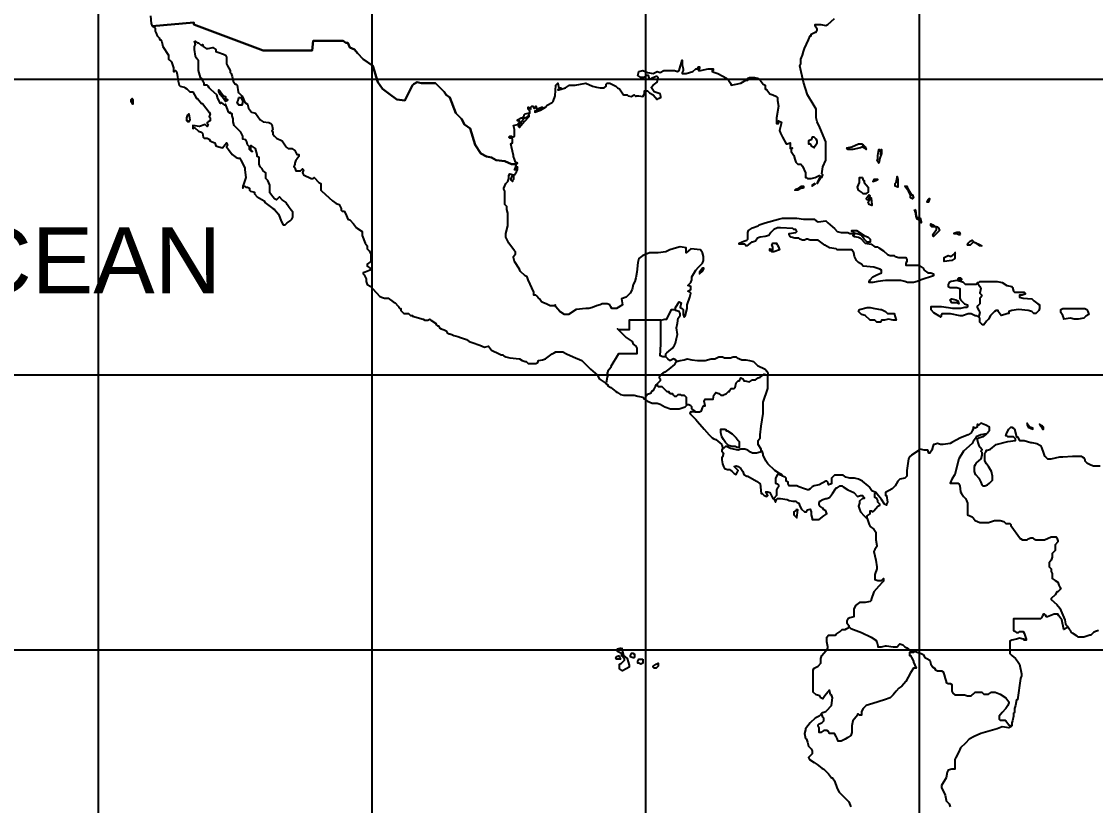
# Model space of a CAD drawing. Header units: millimetres. Extents: x 1844 to 27622, y 2629 to 17869.
# Drawn here: x 6126 to 10195, y 7428 to 10398 of the extents above; entities that cross this region are included whole.
import ezdxf
from ezdxf.enums import TextEntityAlignment as Align

# ---------------------------------------------------------------- set-up
doc = ezdxf.new("R2010")
doc.units = ezdxf.units.MM
for name, color, linetype in [('COUNTRY', 212, 'Continuous'), ('MAJOR_LAKE', 5, 'Continuous'), ('OCEAN NAMES', 7, 'Continuous'), ('网格线', 251, 'Continuous')]:
    doc.layers.add(name, color=color, linetype=linetype)
doc.styles.add('ARIAL', font='arial.ttf')

msp = doc.modelspace()

# ---------------------------------------------------------------- linework, layer by layer
at = {"layer": 'COUNTRY', "linetype": 'Continuous', "lineweight": -3}
for points in [[(6614.4, 10419.9), (6618.1, 10390.7), (6621.7, 10379.8)], [(6621.7, 10379.8), (6632.7, 10372.5), (6632.7, 10361.5), (6636.3, 10354.2), (6640, 10343.3), (6647.3, 10336), (6650.9, 10328.7), (6654.6, 10328.7), (6658.2, 10321.4), (6661.9, 10303.1), (6683.7, 10270.3), (6683.7, 10259.3), (6683.7, 10255.7), (6687.4, 10252), (6691, 10248.4), (6694.7, 10244.7), (6702, 10222.8), (6702, 10208.2), (6705.6, 10208.2), (6709.3, 10211.9), (6712.9, 10208.2), (6716.6, 10197.3), (6720.2, 10171.7), (6723.9, 10157.1), (6727.5, 10153.5), (6742.1, 10149.8), (6745.8, 10146.2), (6753.1, 10142.5), (6764, 10131.6), (6775, 10131.6), (6782.3, 10120.6), (6789.6, 10106), (6793.2, 10106), (6807.8, 10087.8), (6811.5, 10087.8), (6837, 10055), (6840.7, 10047.7), (6837, 10036.7), (6840.7, 10033.1), (6840.7, 10029.4), (6840.7, 10022.1), (6833.4, 10018.5), (6829.7, 10014.8), (6829.7, 10011.2), (6833.4, 10007.5), (6829.7, 10000.2), (6822.4, 10007.5), (6800.5, 10000.2), (6775, 10003.9), (6775, 9992.9), (6775, 9992.9), (6782.3, 9996.6), (6796.9, 9982), (6807.8, 9978.3), (6811.5, 9974.7), (6815.1, 9960.1), (6818.8, 9956.4), (6829.7, 9956.4), (6837, 9952.8), (6840.7, 9945.5), (6848, 9941.8), (6858.9, 9938.2), (6862.6, 9927.2), (6873.5, 9923.6), (6888.1, 9919.9), (6902.7, 9938.2), (6906.4, 9930.9), (6902.7, 9923.6), (6910, 9912.6), (6924.6, 9894.4), (6939.2, 9883.4), (6946.5, 9879.8), (6953.8, 9879.8), (6957.5, 9872.5), (6972.1, 9843.3), (6972.1, 9836), (6975.7, 9806.8), (6968.4, 9784.9), (6964.8, 9773.9), (6964.8, 9766.6), (6968.4, 9773.9), (6972.1, 9773.9), (6975.7, 9770.3), (6983, 9770.3), (6990.3, 9766.6), (6990.3, 9759.3), (6994, 9755.7), (7008.6, 9752), (7008.6, 9744.7), (7019.5, 9733.8), (7045.1, 9719.2), (7048.7, 9711.9), (7077.9, 9690), (7085.2, 9686.3), (7099.8, 9668.1), (7110.8, 9638.9), (7118.1, 9627.9), (7125.4, 9627.9), (7132.7, 9635.2), (7143.6, 9642.5), (7150.9, 9649.8), (7154.6, 9657.1), (7154.6, 9668.1), (7154.6, 9675.4), (7147.3, 9682.7), (7140, 9693.6), (7132.7, 9704.6), (7129, 9711.9), (7114.4, 9722.8), (7103.5, 9733.8), (7092.5, 9722.8), (7085.2, 9726.5), (7077.9, 9733.8), (7067, 9748.4), (7067, 9755.7), (7067, 9777.6), (7059.7, 9795.8), (7052.4, 9803.1), (7052.4, 9803.1), (7052.4, 9825), (7041.4, 9832.3), (7037.8, 9839.6), (7030.5, 9846.9), (7026.8, 9857.9), (7026.8, 9883.4), (7019.5, 9887.1), (7019.5, 9894.4), (7012.2, 9916.3), (6997.6, 9927.2), (6994, 9927.2), (6994, 9912.6), (7001.3, 9905.3), (6997.6, 9905.3), (6990.3, 9912.6), (6990.3, 9923.6), (6983, 9930.9), (6979.4, 9941.8), (6979.4, 9941.8), (6975.7, 9949.1), (6964.8, 9952.8), (6964.8, 9963.7), (6957.5, 9978.3), (6931.9, 10003.9), (6928.3, 10018.5), (6928.3, 10029.4), (6924.6, 10040.4), (6924.6, 10047.7), (6921, 10047.7), (6921, 10051.3), (6917.3, 10055), (6913.7, 10051.3), (6910, 10055), (6906.4, 10065.9), (6899.1, 10084.2), (6895.4, 10080.5), (6891.8, 10084.2), (6884.5, 10091.5), (6880.8, 10087.8), (6869.9, 10106), (6866.2, 10120.6), (6844.3, 10138.9), (6837, 10146.2), (6833.4, 10153.5), (6829.7, 10157.1), (6818.8, 10157.1), (6818.8, 10164.4), (6815.1, 10171.7), (6807.8, 10182.7), (6804.2, 10186.3), (6796.9, 10211.9), (6796.9, 10237.4), (6796.9, 10248.4), (6789.6, 10259.3), (6785.9, 10266.6), (6782.3, 10292.2), (6782.3, 10303.1), (6785.9, 10310.4), (6782.3, 10325)], [(8001.3, 9857.9), (8004.9, 9861.5), (7997.6, 9865.2), (7994, 9876.1), (7990.3, 9887.1), (7990.3, 9890.7), (7983, 9923.6), (7979.4, 9934.5), (7986.7, 9938.2), (7986.7, 9952.8), (7983, 9956.4), (7975.7, 9956.4), (7972.1, 9960.1), (7975.7, 9963.7), (7983, 9963.7), (7986.7, 9960.1), (7994, 9963.7), (7994, 9974.7), (7994, 9989.3), (7990.3, 10003.9), (8004.9, 10007.5), (8012.2, 10018.5), (8012.2, 10022.1), (8004.9, 10022.1), (8004.9, 10025.8), (8019.5, 10033.1), (8023.2, 10033.1), (8030.5, 10040.4), (8030.5, 10044), (8034.1, 10047.7), (8045.1, 10051.3), (8052.4, 10051.3), (8052.4, 10058.6), (8045.1, 10065.9), (8045.1, 10069.6), (8045.1, 10073.2), (8052.4, 10069.6), (8056, 10065.9), (8056, 10069.6), (8056, 10073.2), (8059.7, 10076.9), (8063.3, 10076.9), (8067, 10069.6), (8067, 10069.6), (8070.6, 10069.6), (8074.3, 10076.9), (8074.3, 10076.9), (8077.9, 10065.9), (8096.2, 10073.2), (8099.8, 10073.2), (8099.8, 10069.6), (8096.2, 10069.6), (8081.6, 10062.3), (8070.6, 10058.6), (8070.6, 10055), (8070.6, 10055), (8092.5, 10062.3), (8110.8, 10073.2), (8118.1, 10080.5), (8136.3, 10091.5), (8140, 10095.1), (8147.3, 10117), (8150.9, 10157.1), (8154.6, 10160.8), (8158.2, 10164.4), (8158.2, 10164.4), (8161.9, 10146.2), (8169.2, 10146.2), (8169.2, 10142.5), (8158.2, 10138.9), (8161.9, 10138.9), (8187.4, 10146.2), (8202, 10157.1), (8223.9, 10157.1), (8264, 10164.4), (8289.6, 10153.5), (8304.2, 10149.8), (8318.8, 10146.2), (8333.4, 10146.2), (8340.7, 10153.5), (8340.7, 10160.8), (8344.3, 10164.4), (8355.3, 10164.4), (8377.2, 10153.5), (8384.5, 10146.2), (8391.8, 10142.5), (8406.4, 10120.6), (8421, 10120.6), (8424.6, 10117), (8435.6, 10113.3), (8446.5, 10120.6), (8453.8, 10113.3), (8457.5, 10117), (8464.8, 10117), (8479.4, 10113.3), (8486.7, 10124.3), (8486.7, 10127.9), (8486.7, 10135.2), (8490.3, 10135.2), (8497.6, 10135.2), (8504.9, 10127.9), (8519.5, 10120.6), (8534.1, 10102.4), (8537.8, 10106), (8548.7, 10109.7), (8548.7, 10113.3), (8545.1, 10124.3), (8523.2, 10131.6), (8512.2, 10146.2), (8512.2, 10149.8), (8519.5, 10157.1), (8534.1, 10168.1), (8537.8, 10186.3), (8534.1, 10190), (8530.5, 10190), (8515.9, 10182.7), (8508.6, 10179), (8504.9, 10179), (8501.3, 10193.6), (8497.6, 10193.6), (8494, 10193.6), (8483, 10186.3), (8472.1, 10186.3), (8461.1, 10193.6), (8464.8, 10208.2), (8479.4, 10211.9), (8497.6, 10204.6), (8519.5, 10200.9), (8534.1, 10208.2), (8545.1, 10204.6), (8559.7, 10211.9), (8599.8, 10211.9), (8610.8, 10208.2), (8618.1, 10211.9), (8629, 10252), (8629, 10244.7), (8629, 10233.8), (8632.7, 10219.2), (8632.7, 10211.9), (8629, 10204.6), (8629, 10200.9), (8643.6, 10200.9), (8669.2, 10208.2), (8680.1, 10219.2), (8687.4, 10219.2), (8691, 10226.5), (8694.7, 10226.5), (8694.7, 10222.8), (8691, 10211.9), (8698.3, 10211.9), (8727.5, 10219.2), (8742.1, 10219.2), (8745.8, 10219.2), (8745.8, 10211.9), (8742.1, 10211.9), (8742.1, 10208.2), (8753.1, 10204.6), (8764, 10200.9), (8796.9, 10182.7), (8804.2, 10175.4), (8811.5, 10164.4), (8815.1, 10157.1), (8833.4, 10160.8), (8851.6, 10164.4), (8869.9, 10175.4), (8877.2, 10175.4), (8877.2, 10175.4), (8877.2, 10182.7), (8884.5, 10186.3), (8895.4, 10186.3), (8902.7, 10186.3), (8913.7, 10182.7), (8924.6, 10175.4), (8935.6, 10160.8), (8942.9, 10157.1), (8942.9, 10142.5), (8950.2, 10138.9), (8961.1, 10124.3), (8972.1, 10120.6), (8986.7, 10113.3), (8990.3, 10109.7), (8990.3, 10098.8), (8994, 10076.9), (8986.7, 10033.1), (8986.7, 10025.8), (8986.7, 10011.2), (8990.3, 10011.2), (8994, 10011.2), (8994, 10022.1), (9001.3, 10018.5), (9004.9, 10014.8), (9001.3, 10000.2), (8997.6, 9985.6), (9001.3, 9974.7), (9008.6, 9960.1), (9023.2, 9934.5), (9026.8, 9934.5), (9037.8, 9938.2), (9037.8, 9916.3), (9045.1, 9919.9), (9045.1, 9916.3), (9041.4, 9912.6), (9041.4, 9905.3), (9052.4, 9890.7), (9056, 9876.1), (9059.7, 9865.2), (9067, 9857.9), (9077.9, 9857.9), (9085.2, 9850.6), (9096.2, 9825), (9096.2, 9806.8), (9099.8, 9806.8), (9103.5, 9803.1), (9118.1, 9803.1), (9132.7, 9806.8), (9147.3, 9814.1), (9158.2, 9806.8), (9161.9, 9817.7), (9158.2, 9821.4), (9161.9, 9846.9), (9172.8, 9872.5), (9172.8, 9898), (9172.8, 9923.6), (9172.8, 9941.8), (9150.9, 9996.6), (9140, 10018.5), (9136.3, 10033.1), (9136.3, 10055), (9136.3, 10065.9), (9125.4, 10084.2), (9103.5, 10120.6), (9088.9, 10168.1), (9074.3, 10230.1), (9077.9, 10237.4), (9077.9, 10255.7), (9085.2, 10270.3), (9088.9, 10284.9), (9092.5, 10295.8), (9107.1, 10328.7), (9114.4, 10343.3), (9118.1, 10343.3), (9118.1, 10350.6), (9118.1, 10350.6), (9132.7, 10357.9), (9136.3, 10357.9), (9140, 10365.2), (9140, 10368.8), (9132.7, 10379.8), (9132.7, 10383.4), (9132.7, 10387.1), (9154.6, 10387.1), (9172.8, 10383.4), (9180.1, 10387.1), (9205.6, 10409)], [(6782.3, 10325), (6793.2, 10317.7), (6796.9, 10317.7), (6807.8, 10306.8), (6811.5, 10310.4), (6815.1, 10303.1), (6826.1, 10295.8), (6833.4, 10295.8), (6851.6, 10299.5), (6862.6, 10292.2), (6862.6, 10284.9), (6869.9, 10281.2), (6891.8, 10273.9), (6899.1, 10270.3), (6902.7, 10263), (6902.7, 10237.4), (6906.4, 10230.1), (6917.3, 10211.9), (6917.3, 10204.6), (6921, 10200.9), (6924.6, 10190), (6928.3, 10171.7), (6935.6, 10160.8), (6939.2, 10160.8), (6942.9, 10157.1), (6946.5, 10131.6), (6950.2, 10127.9), (6953.8, 10124.3), (6961.1, 10117), (6964.8, 10109.7), (6972.1, 10091.5), (6983, 10084.2), (6986.7, 10069.6), (6997.6, 10055), (7012.2, 10051.3), (7030.5, 10025.8), (7041.4, 10018.5), (7063.3, 10014.8), (7070.6, 10011.2), (7074.3, 10007.5), (7077.9, 9989.3), (7074.3, 9985.6), (7077.9, 9978.3), (7077.9, 9971), (7085.2, 9963.7), (7092.5, 9956.4), (7114.4, 9945.5), (7121.7, 9934.5), (7129, 9923.6), (7132.7, 9919.9), (7136.3, 9916.3), (7150.9, 9916.3), (7161.9, 9909), (7169.2, 9894.4), (7176.4, 9894.4), (7176.4, 9887.1), (7169.2, 9876.1), (7165.5, 9872.5), (7161.9, 9861.5), (7161.9, 9857.9), (7158.2, 9846.9), (7161.9, 9843.3), (7165.5, 9832.3), (7183.7, 9832.3), (7191, 9839.6), (7194.7, 9836), (7191, 9825), (7194.7, 9817.7), (7223.9, 9803.1), (7231.2, 9803.1), (7234.8, 9806.8), (7253.1, 9788.5), (7260.4, 9784.9), (7260.4, 9773.9), (7260.4, 9759.3), (7264, 9755.7), (7304.2, 9719.2), (7318.8, 9708.2), (7329.7, 9704.6), (7333.4, 9697.3), (7337, 9690), (7337, 9682.7), (7340.7, 9679), (7348, 9679), (7355.3, 9668.1), (7362.6, 9649.8), (7369.9, 9646.2), (7384.5, 9631.6), (7395.4, 9617), (7417.3, 9602.4), (7417.3, 9595.1), (7417.3, 9595.1), (7417.3, 9587.8), (7428.3, 9558.6), (7435.6, 9547.7), (7435.6, 9536.7), (7442.9, 9529.4), (7450.2, 9518.5), (7450.2, 9507.5), (7450.2, 9496.6), (7450.2, 9489.3), (7435.6, 9478.3), (7435.6, 9474.7), (7435.6, 9471), (7446.5, 9463.7), (7446.5, 9456.4), (7428.3, 9449.1), (7421, 9445.5), (7421, 9441.8), (7424.6, 9438.2), (7431.9, 9423.6), (7431.9, 9412.6), (7435.6, 9401.7), (7450.2, 9394.4), (7468.4, 9372.5), (7472.1, 9368.8), (7483, 9357.9), (7490.3, 9354.2), (7501.3, 9350.6), (7512.2, 9350.6), (7515.9, 9350.6), (7534.1, 9336), (7541.4, 9332.3), (7552.4, 9321.4), (7556, 9317.7), (7556, 9314.1), (7559.7, 9310.4), (7563.3, 9310.4), (7563.3, 9303.1), (7567, 9299.5), (7574.3, 9292.2), (7592.5, 9292.2), (7599.8, 9284.9), (7607.1, 9284.9), (7607.1, 9281.2), (7647.3, 9270.3), (7654.6, 9266.6), (7665.5, 9266.6), (7672.8, 9270.3), (7676.4, 9266.6), (7694.7, 9255.7), (7698.3, 9248.4), (7702, 9244.7), (7705.6, 9244.7), (7709.3, 9237.4), (7716.6, 9233.8), (7727.5, 9230.1), (7734.8, 9226.5), (7738.5, 9219.2), (7745.8, 9215.5), (7749.4, 9215.5), (7756.7, 9211.9), (7764, 9208.2), (7778.6, 9204.6), (7789.6, 9200.9), (7811.5, 9193.6), (7822.4, 9186.3), (7833.4, 9182.7), (7862.6, 9171.7), (7880.8, 9164.4), (7895.4, 9168.1), (7906.4, 9153.5), (7935.6, 9138.9), (7942.9, 9135.2), (7950.2, 9135.2), (7953.8, 9131.6), (7961.1, 9127.9), (7975.7, 9124.3), (8012.2, 9120.6), (8023.2, 9113.3), (8034.1, 9109.7), (8037.8, 9109.7), (8045.1, 9102.4), (8063.3, 9102.4), (8074.3, 9102.4), (8081.6, 9106), (8085.2, 9113.3), (8099.8, 9117), (8110.8, 9120.6), (8136.3, 9138.9), (8143.6, 9142.5), (8150.9, 9146.2), (8176.4, 9146.2), (8191, 9138.9), (8216.6, 9127.9), (8249.4, 9113.3), (8271.3, 9091.5), (8282.3, 9080.5), (8307.8, 9058.6), (8315.1, 9044), (8337, 9029.4)], [(6906.4, 10098.8), (6899.1, 10095.1), (6891.8, 10106), (6880.8, 10120.6), (6873.5, 10131.6), (6873.5, 10138.9), (6877.2, 10135.2), (6880.8, 10131.6), (6891.8, 10117), (6899.1, 10113.3), (6899.1, 10106), (6906.4, 10102.4), (6906.4, 10098.8)], [(6541.4, 10098.8), (6541.4, 10102.4), (6545.1, 10106), (6545.1, 10106), (6548.7, 10102.4), (6548.7, 10084.2), (6541.4, 10095.1), (6541.4, 10098.8)], [(6541.4, 10098.8), (6541.4, 10102.4), (6545.1, 10106), (6545.1, 10106), (6548.7, 10102.4), (6548.7, 10084.2), (6541.4, 10095.1), (6541.4, 10098.8)], [(6946.5, 10098.8), (6950.2, 10109.7), (6953.8, 10109.7), (6957.5, 10109.7), (6964.8, 10095.1), (6961.1, 10080.5), (6950.2, 10080.5), (6946.5, 10084.2), (6942.9, 10091.5), (6946.5, 10098.8)], [(6760.4, 10018.5), (6756.7, 10018.5), (6756.7, 10022.1), (6753.1, 10022.1), (6753.1, 10029.4), (6753.1, 10033.1), (6756.7, 10044), (6760.4, 10047.7), (6764, 10025.8), (6760.4, 10018.5), (6760.4, 10018.5)], [(8019.5, 10018.5), (8019.5, 10018.5), (8023.2, 10022.1), (8030.5, 10033.1), (8034.1, 10033.1), (8041.4, 10036.7), (8045.1, 10040.4), (8048.7, 10044), (8048.7, 10040.4), (8048.7, 10036.7), (8030.5, 10018.5), (8012.2, 9996.6), (8012.2, 9996.6), (8008.6, 10000.2), (8015.9, 10011.2), (8019.5, 10014.8), (8019.5, 10018.5)], [(9315.1, 9930.9), (9315.1, 9930.9), (9315.1, 9927.2), (9318.8, 9927.2), (9322.4, 9923.6), (9326.1, 9912.6), (9322.4, 9916.3), (9311.5, 9923.6), (9304.2, 9919.9), (9275, 9912.6), (9256.7, 9912.6), (9253.1, 9919.9), (9271.3, 9923.6), (9296.9, 9934.5), (9307.8, 9934.5), (9315.1, 9930.9)], [(9380.8, 9894.4), (9384.5, 9912.6), (9384.5, 9898), (9377.2, 9879.8), (9373.5, 9861.5), (9366.2, 9872.5), (9369.9, 9876.1), (9369.9, 9883.4), (9369.9, 9890.7), (9373.5, 9912.6), (9377.2, 9912.6), (9380.8, 9901.7), (9380.8, 9894.4)], [(8603.5, 9306.8), (8603.5, 9314.1), (8618.1, 9336), (8625.4, 9332.3), (8621.7, 9314.1), (8629, 9310.4), (8632.7, 9306.8), (8632.7, 9288.5), (8636.3, 9277.6), (8640, 9281.2), (8647.3, 9310.4), (8647.3, 9325), (8658.2, 9354.2), (8661.9, 9368.8), (8658.2, 9372.5), (8650.9, 9376.1), (8661.9, 9383.4), (8661.9, 9394.4), (8650.9, 9398), (8661.9, 9409), (8665.5, 9419.9), (8665.5, 9430.9), (8680.1, 9456.4), (8691, 9467.4), (8705.6, 9482), (8709.3, 9492.9), (8709.3, 9507.5), (8705.6, 9522.1), (8698.3, 9533.1), (8661.9, 9536.7), (8643.6, 9522.1), (8643.6, 9540.4), (8621.7, 9544), (8607.1, 9540.4), (8581.6, 9533.1), (8567, 9525.8), (8537.8, 9522.1), (8519.5, 9522.1), (8504.9, 9522.1), (8490.3, 9514.8), (8479.4, 9511.2), (8464.8, 9500.2), (8461.1, 9485.6), (8457.5, 9449.1), (8453.8, 9427.2), (8450.2, 9412.6), (8442.9, 9401.7), (8439.2, 9383.4), (8431.9, 9368.8), (8417.3, 9354.2), (8399.1, 9346.9), (8402.7, 9325), (8380.8, 9310.4), (8369.9, 9310.4), (8362.6, 9310.4), (8358.9, 9317.7), (8355.3, 9325), (8344.3, 9328.7), (8326.1, 9328.7), (8318.8, 9325), (8304.2, 9321.4), (8289.6, 9314.1), (8275, 9310.4), (8264, 9310.4), (8227.5, 9306.8), (8198.3, 9288.5), (8183.7, 9288.5), (8165.5, 9299.5), (8150.9, 9317.7), (8147.3, 9325), (8147.3, 9321.4), (8129, 9321.4), (8114.4, 9328.7), (8103.5, 9332.3), (8096.2, 9336), (8088.9, 9346.9), (8085.2, 9350.6), (8077.9, 9357.9), (8074.3, 9361.5), (8070.6, 9361.5), (8067, 9361.5), (8067, 9372.5), (8045.1, 9419.9), (8041.4, 9430.9), (8034.1, 9434.5), (8015.9, 9452.8), (8012.2, 9460.1), (7994, 9489.3), (7990.3, 9503.9), (7990.3, 9507.5), (7997.6, 9518.5), (7997.6, 9525.8), (7994, 9529.4), (7972.1, 9558.6), (7961.1, 9580.5), (7961.1, 9595.1), (7968.4, 9624.3), (7968.4, 9671.7), (7964.8, 9686.3), (7964.8, 9697.3), (7957.5, 9704.6), (7957.5, 9726.5), (7957.5, 9755.7), (7953.8, 9763), (7953.8, 9766.6), (7961.1, 9784.9), (7968.4, 9792.2), (7972.1, 9803.1), (7972.1, 9814.1), (7975.7, 9821.4), (7990.3, 9817.7), (7994, 9817.7), (8001.3, 9828.7), (8004.9, 9836), (8004.9, 9846.9), (8004.9, 9846.9), (8001.3, 9839.6), (7997.6, 9836), (7997.6, 9836), (7994, 9836), (7997.6, 9843.3), (8001.3, 9857.9)], [(7986.7, 9814.1), (7990.3, 9814.1), (7990.3, 9799.5), (7986.7, 9795.8), (7986.7, 9792.2), (7983, 9795.8), (7979.4, 9803.1), (7983, 9806.8), (7986.7, 9814.1)], [(9154.6, 9806.8), (9150.9, 9806.8), (9140, 9788.5), (9140, 9784.9), (9154.6, 9806.8)], [(9315.1, 9795.8), (9318.8, 9795.8), (9318.8, 9788.5), (9333.4, 9770.3), (9333.4, 9752), (9329.7, 9748.4), (9326.1, 9744.7), (9315.1, 9744.7), (9307.8, 9752), (9296.9, 9759.3), (9293.2, 9770.3), (9300.5, 9788.5), (9300.5, 9799.5), (9300.5, 9806.8), (9311.5, 9806.8), (9315.1, 9795.8)], [(9442.9, 9806.8), (9442.9, 9810.4), (9446.5, 9799.5), (9446.5, 9770.3), (9435.6, 9773.9), (9435.6, 9784.9), (9439.2, 9788.5), (9442.9, 9806.8)], [(9088.9, 9766.6), (9081.6, 9766.6), (9067, 9759.3), (9056, 9759.3), (9059.7, 9763), (9070.6, 9766.6), (9081.6, 9773.9), (9088.9, 9773.9), (9088.9, 9766.6)], [(9132.7, 9784.9), (9121.7, 9777.6), (9121.7, 9773.9), (9132.7, 9781.2), (9132.7, 9784.9)], [(9362.6, 9795.8), (9369.9, 9799.5), (9369.9, 9799.5), (9362.6, 9799.5), (9355.3, 9799.5), (9351.6, 9792.2), (9362.6, 9795.8)], [(9497.6, 9741.1), (9501.3, 9741.1), (9504.9, 9730.1), (9501.3, 9726.5), (9494, 9730.1), (9494, 9741.1), (9486.7, 9755.7), (9472.1, 9773.9), (9479.4, 9773.9), (9483, 9766.6), (9497.6, 9741.1)], [(9337, 9741.1), (9326.1, 9726.5), (9329.7, 9722.8), (9337, 9726.5), (9340.7, 9737.4), (9337, 9741.1)], [(9333.4, 9715.5), (9344.3, 9730.1), (9348, 9704.6), (9348, 9700.9), (9337, 9704.6), (9333.4, 9715.5)], [(9563.3, 9726.5), (9559.7, 9722.8), (9556, 9715.5), (9563.3, 9715.5), (9567, 9726.5), (9563.3, 9726.5)], [(9508.6, 9686.3), (9512.2, 9682.7), (9515.9, 9660.8), (9519.5, 9657.1), (9530.5, 9653.5), (9534.1, 9638.9), (9534.1, 9635.2), (9530.5, 9642.5), (9519.5, 9649.8), (9515.9, 9660.8), (9512.2, 9675.4), (9508.6, 9686.3)], [(9369.9, 9544), (9373.5, 9540.4), (9391.8, 9529.4), (9406.4, 9514.8), (9417.3, 9511.2), (9424.6, 9511.2), (9431.9, 9511.2), (9435.6, 9507.5), (9450.2, 9503.9), (9457.5, 9503.9), (9468.4, 9503.9), (9475.7, 9503.9), (9479.4, 9496.6), (9479.4, 9489.3), (9475.7, 9482), (9475.7, 9478.3), (9475.7, 9474.7), (9486.7, 9474.7), (9523.2, 9474.7), (9530.5, 9471), (9541.4, 9463.7), (9545.1, 9456.4), (9559.7, 9445.5), (9570.6, 9445.5), (9581.6, 9441.8), (9581.6, 9434.5), (9534.1, 9419.9), (9519.5, 9412.6), (9504.9, 9409), (9483, 9409), (9472.1, 9412.6), (9457.5, 9416.3), (9399.1, 9416.3), (9369.9, 9412.6), (9351.6, 9409), (9344.3, 9409), (9337, 9409), (9337, 9412.6), (9340.7, 9419.9), (9351.6, 9430.9), (9366.2, 9438.2), (9384.5, 9445.5), (9384.5, 9452.8), (9384.5, 9456.4), (9377.2, 9460.1), (9355.3, 9467.4), (9315.1, 9471), (9307.8, 9478.3), (9296.9, 9485.6), (9289.6, 9492.9), (9282.3, 9507.5), (9278.6, 9522.1), (9271.3, 9533.1), (9245.8, 9533.1), (9223.9, 9533.1), (9216.6, 9533.1), (9212.9, 9536.7), (9187.4, 9540.4), (9169.2, 9551.3), (9154.6, 9562.3), (9143.6, 9569.6), (9114.4, 9569.6), (9103.5, 9573.2), (9099.8, 9573.2), (9092.5, 9569.6), (9085.2, 9569.6), (9074.3, 9573.2), (9070.6, 9576.9), (9056, 9576.9), (9041.4, 9580.5), (9037.8, 9584.2), (9034.1, 9591.5), (9034.1, 9595.1), (9059.7, 9598.8), (9063.3, 9602.4), (9059.7, 9609.7), (9052.4, 9609.7), (9048.7, 9613.3), (9001.3, 9617), (8990.3, 9617), (8975.7, 9609.7), (8964.8, 9598.8), (8957.5, 9587.8), (8942.9, 9584.2), (8924.6, 9580.5), (8913.7, 9576.9), (8906.4, 9565.9), (8895.4, 9562.3), (8891.8, 9562.3), (8873.5, 9547.7), (8869.9, 9547.7), (8869.9, 9551.3), (8866.2, 9555), (8844.3, 9555), (8844.3, 9558.6), (8862.6, 9565.9), (8873.5, 9569.6), (8873.5, 9569.6), (8877.2, 9573.2), (8877.2, 9598.8), (8880.8, 9606), (8895.4, 9617), (8917.3, 9624.3), (8921, 9627.9), (8942.9, 9635.2), (8994, 9649.8), (9008.6, 9653.5), (9063.3, 9653.5), (9088.9, 9649.8), (9114.4, 9649.8), (9129, 9649.8), (9136.3, 9642.5), (9143.6, 9638.9), (9172.8, 9642.5), (9180.1, 9635.2), (9198.3, 9620.6), (9205.6, 9613.3), (9216.6, 9602.4), (9231.2, 9598.8), (9256.7, 9598.8), (9264, 9595.1), (9278.6, 9595.1), (9282.3, 9591.5), (9278.6, 9591.5), (9275, 9587.8), (9282.3, 9584.2), (9296.9, 9580.5), (9304.2, 9576.9), (9322.4, 9558.6), (9344.3, 9555), (9358.9, 9544), (9369.9, 9544)], [(9318.8, 9587.8), (9333.4, 9580.5), (9340.7, 9573.2), (9340.7, 9562.3), (9329.7, 9562.3), (9318.8, 9573.2), (9307.8, 9587.8), (9300.5, 9591.5), (9285.9, 9595.1), (9282.3, 9595.1), (9275, 9602.4), (9271.3, 9602.4), (9271.3, 9606), (9289.6, 9606), (9318.8, 9587.8)], [(9592.5, 9617), (9592.5, 9620.6), (9592.5, 9620.6), (9588.9, 9620.6), (9574.3, 9620.6), (9570.6, 9624.3), (9570.6, 9627.9), (9570.6, 9631.6), (9577.9, 9627.9), (9588.9, 9620.6), (9596.2, 9620.6), (9599.8, 9617), (9603.5, 9606), (9592.5, 9595.1), (9581.6, 9584.2), (9577.9, 9591.5), (9592.5, 9609.7), (9592.5, 9617)], [(9683.7, 9591.5), (9680.1, 9598.8), (9669.2, 9598.8), (9658.2, 9595.1), (9669.2, 9595.1), (9676.4, 9591.5), (9683.7, 9591.5)], [(9720.2, 9565.9), (9727.5, 9569.6), (9734.8, 9562.3), (9753.1, 9555), (9764, 9547.7), (9764, 9547.7), (9756.7, 9547.7), (9742.1, 9558.6), (9731.2, 9562.3), (9720.2, 9551.3), (9709.3, 9551.3), (9712.9, 9558.6), (9720.2, 9565.9)], [(8986.7, 9558.6), (8990.3, 9551.3), (8994, 9544), (8997.6, 9533.1), (8975.7, 9525.8), (8968.4, 9525.8), (8964.8, 9529.4), (8961.1, 9529.4), (8961.1, 9536.7), (8972.1, 9533.1), (8972.1, 9540.4), (8972.1, 9544), (8968.4, 9551.3), (8972.1, 9558.6), (8979.4, 9558.6), (8986.7, 9558.6), (8986.7, 9555), (8986.7, 9558.6)], [(9665.5, 9522.1), (9661.9, 9522.1), (9661.9, 9511.2), (9661.9, 9500.2), (9650.9, 9492.9), (9621.7, 9489.3), (9621.7, 9503.9), (9636.3, 9511.2), (9647.3, 9507.5), (9665.5, 9522.1)], [(8712.9, 9463.7), (8705.6, 9463.7), (8694.7, 9449.1), (8694.7, 9441.8), (8705.6, 9452.8), (8712.9, 9463.7)], [(9749.4, 9409), (9749.4, 9409), (9742.1, 9401.7), (9709.3, 9401.7), (9702, 9401.7), (9694.7, 9409), (9683.7, 9412.6), (9669.2, 9416.3), (9647.3, 9412.6), (9640, 9409), (9636.3, 9401.7), (9636.3, 9394.4), (9643.6, 9390.7), (9669.2, 9390.7), (9680.1, 9387.1), (9680.1, 9376.1), (9680.1, 9350.6), (9683.7, 9343.3), (9698.3, 9328.7), (9709.3, 9325), (9709.3, 9317.7), (9705.6, 9314.1), (9698.3, 9314.1), (9683.7, 9310.4), (9654.6, 9310.4), (9629, 9314.1), (9610.8, 9317.7), (9570.6, 9317.7), (9570.6, 9314.1), (9570.6, 9306.8), (9581.6, 9295.8), (9599.8, 9284.9), (9607.1, 9277.6), (9610.8, 9281.2), (9610.8, 9288.5), (9614.4, 9292.2), (9618.1, 9292.2), (9625.4, 9292.2), (9643.6, 9292.2), (9680.1, 9284.9), (9691, 9284.9), (9712.9, 9292.2), (9723.9, 9292.2), (9731.2, 9288.5), (9738.5, 9284.9), (9742.1, 9284.9), (9749.4, 9281.2), (9753.1, 9277.6)], [(9680.1, 9427.2), (9683.7, 9427.2), (9687.4, 9423.6), (9687.4, 9419.9), (9676.4, 9419.9), (9676.4, 9419.9), (9672.8, 9423.6), (9676.4, 9427.2), (9676.4, 9427.2), (9680.1, 9427.2)], [(9749.4, 9409), (9753.1, 9409), (9756.7, 9412.6), (9771.3, 9412.6), (9785.9, 9412.6), (9822.4, 9412.6), (9840.7, 9409), (9858.9, 9398), (9877.2, 9394.4), (9880.8, 9390.7), (9884.5, 9376.1), (9888.1, 9372.5), (9899.1, 9372.5), (9924.6, 9372.5), (9928.3, 9368.8), (9928.3, 9365.2), (9917.3, 9361.5), (9906.4, 9361.5), (9906.4, 9354.2), (9921, 9350.6), (9953.8, 9346.9), (9961.1, 9339.6), (9975.7, 9328.7), (9983, 9325), (9983, 9321.4), (9983, 9310.4), (9979.4, 9303.1), (9968.4, 9292.2), (9961.1, 9292.2), (9953.8, 9299.5), (9939.2, 9303.1), (9902.7, 9306.8), (9877.2, 9303.1), (9866.2, 9299.5), (9866.2, 9292.2), (9862.6, 9292.2), (9851.6, 9288.5), (9837, 9284.9), (9826.1, 9299.5), (9826.1, 9303.1), (9818.8, 9303.1), (9811.5, 9299.5), (9807.8, 9295.8), (9796.9, 9284.9), (9789.6, 9270.3), (9785.9, 9266.6), (9782.3, 9263), (9771.3, 9248.4), (9767.7, 9248.4), (9764, 9252), (9756.7, 9259.3), (9756.7, 9259.3), (9756.7, 9273.9), (9753.1, 9277.6)], [(9665.5, 9343.3), (9672.8, 9339.6), (9676.4, 9328.7), (9669.2, 9332.3), (9650.9, 9332.3), (9643.6, 9343.3), (9650.9, 9346.9), (9665.5, 9343.3)], [(8567, 9127.9), (8567, 9138.9), (8570.6, 9142.5), (8577.9, 9149.8), (8592.5, 9160.8), (8599.8, 9171.7), (8603.5, 9179), (8603.5, 9179), (8607.1, 9197.3), (8610.8, 9211.9), (8607.1, 9237.4), (8610.8, 9255.7), (8614.4, 9273.9), (8621.7, 9284.9), (8621.7, 9292.2), (8618.1, 9299.5), (8603.5, 9303.1), (8603.5, 9306.8)], [(9380.8, 9306.8), (9384.5, 9306.8), (9399.1, 9299.5), (9406.4, 9292.2), (9431.9, 9292.2), (9439.2, 9266.6), (9428.3, 9266.6), (9410, 9270.3), (9395.4, 9266.6), (9384.5, 9266.6), (9380.8, 9259.3), (9366.2, 9259.3), (9358.9, 9266.6), (9340.7, 9266.6), (9322.4, 9284.9), (9307.8, 9288.5), (9296.9, 9299.5), (9300.5, 9306.8), (9329.7, 9314.1), (9340.7, 9314.1), (9358.9, 9310.4), (9380.8, 9306.8)], [(10161.9, 9306.8), (10165.5, 9299.5), (10169.2, 9288.5), (10158.2, 9281.2), (10150.9, 9273.9), (10129, 9270.3), (10114.4, 9270.3), (10099.8, 9273.9), (10074.3, 9270.3), (10074.3, 9273.9), (10070.6, 9284.9), (10063.3, 9295.8), (10063.3, 9306.8), (10070.6, 9310.4), (10150.9, 9310.4), (10154.6, 9310.4), (10161.9, 9306.8), (10161.9, 9306.8)], [(8607.1, 9109.7), (8607.1, 9113.3), (8603.5, 9113.3), (8603.5, 9113.3), (8603.5, 9117), (8596.2, 9120.6), (8585.2, 9113.3), (8581.6, 9113.3), (8574.3, 9120.6), (8567, 9127.9)], [(8607.1, 9109.7), (8621.7, 9113.3), (8636.3, 9117), (8647.3, 9120.6), (8665.5, 9117), (8687.4, 9113.3), (8716.6, 9113.3), (8738.5, 9120.6), (8753.1, 9120.6), (8760.4, 9124.3), (8767.7, 9127.9), (8782.3, 9127.9), (8789.6, 9124.3), (8793.2, 9124.3), (8811.5, 9124.3), (8822.4, 9127.9), (8833.4, 9127.9), (8837, 9124.3), (8855.3, 9117), (8869.9, 9117), (8884.5, 9113.3), (8899.1, 9109.7), (8913.7, 9095.1), (8942.9, 9080.5), (8950.2, 9073.2), (8953.8, 9065.9), (8953.8, 9058.6)], [(8928.3, 8770.3), (8928.3, 8770.3), (8928.3, 8777.6), (8917.3, 8795.8), (8917.3, 8810.4), (8924.6, 8821.4), (8924.6, 8832.3), (8928.3, 8865.2), (8935.6, 8912.6), (8935.6, 8956.4), (8953.8, 9007.5), (8953.8, 9029.4), (8953.8, 9058.6)], [(8337, 9029.4), (8340.7, 9025.8), (8348, 9022.1), (8348, 9018.5), (8358.9, 9011.2), (8358.9, 9011.2), (8377.2, 8996.6), (8384.5, 8992.9), (8395.4, 8985.6), (8406.4, 8982), (8421, 8982), (8446.5, 8982), (8461.1, 8978.3), (8479.4, 8974.7), (8486.7, 8967.4)], [(8486.7, 8967.4), (8497.6, 8960.1), (8515.9, 8952.8), (8534.1, 8952.8), (8545.1, 8949.1), (8563.3, 8938.2), (8585.2, 8930.9), (8618.1, 8930.9), (8640, 8938.2), (8647.3, 8945.5)], [(8676.4, 8919.9), (8676.4, 8923.6), (8665.5, 8930.9), (8665.5, 8938.2), (8661.9, 8941.8), (8654.6, 8945.5), (8647.3, 8945.5)], [(8676.4, 8919.9), (8661.9, 8919.9), (8658.2, 8912.6), (8661.9, 8909), (8680.1, 8890.7), (8687.4, 8883.4), (8712.9, 8854.2), (8731.2, 8832.3), (8742.1, 8821.4), (8749.4, 8817.7), (8756.7, 8814.1), (8778.6, 8795.8), (8782.3, 8784.9), (8782.3, 8781.2), (8785.9, 8781.2)], [(9782.3, 8836), (9785.9, 8839.6), (9793.2, 8850.6), (9793.2, 8861.5), (9778.6, 8868.8), (9760.4, 8876.1), (9753.1, 8868.8), (9749.4, 8872.5), (9745.8, 8868.8), (9745.8, 8861.5), (9738.5, 8857.9), (9731.2, 8861.5), (9731.2, 8854.2), (9727.5, 8846.9), (9723.9, 8839.6), (9712.9, 8832.3), (9683.7, 8821.4), (9650.9, 8803.1), (9643.6, 8799.5), (9618.1, 8795.8), (9607.1, 8795.8), (9596.2, 8799.5), (9585.2, 8795.8), (9581.6, 8795.8), (9577.9, 8788.5), (9574.3, 8773.9), (9567, 8763), (9563.3, 8763), (9563.3, 8763), (9559.7, 8773.9), (9559.7, 8773.9), (9545.1, 8773.9), (9530.5, 8777.6), (9526.8, 8773.9), (9497.6, 8755.7), (9490.3, 8748.4), (9486.7, 8741.1), (9483, 8715.5), (9479.4, 8697.3), (9479.4, 8675.4), (9472.1, 8668.1), (9453.8, 8664.4), (9446.5, 8657.1), (9435.6, 8638.9), (9431.9, 8635.2), (9424.6, 8627.9), (9399.1, 8613.3), (9399.1, 8609.7), (9399.1, 8602.4), (9402.7, 8602.4), (9406.4, 8576.9), (9402.7, 8569.6), (9402.7, 8565.9), (9395.4, 8569.6), (9384.5, 8587.8), (9362.6, 8613.3)], [(9939.2, 8868.8), (9935.6, 8876.1), (9935.6, 8876.1), (9935.6, 8868.8), (9939.2, 8861.5), (9957.5, 8854.2), (9957.5, 8857.9), (9946.5, 8861.5), (9939.2, 8868.8)], [(9986.7, 8868.8), (9983, 8872.5), (9986.7, 8865.2), (9990.3, 8861.5), (9994, 8854.2), (9997.6, 8854.2), (9997.6, 8861.5), (9994, 8865.2), (9986.7, 8868.8)], [(9782.3, 8836), (9767.7, 8825), (9756.7, 8821.4), (9745.8, 8817.7), (9745.8, 8814.1), (9749.4, 8803.1), (9753.1, 8792.2), (9764, 8777.6), (9764, 8773.9), (9760.4, 8770.3), (9760.4, 8770.3), (9764, 8766.6), (9764, 8755.7), (9760.4, 8741.1), (9742.1, 8726.5), (9738.5, 8719.2), (9734.8, 8711.9), (9734.8, 8693.6), (9738.5, 8682.7), (9742.1, 8679), (9753.1, 8668.1), (9760.4, 8653.5), (9764, 8642.5), (9767.7, 8638.9), (9775, 8638.9), (9785.9, 8642.5), (9793.2, 8649.8), (9800.5, 8657.1), (9804.2, 8660.8), (9804.2, 8675.4), (9800.5, 8693.6), (9789.6, 8711.9), (9782.3, 8722.8), (9775, 8733.8), (9775, 8763), (9778.6, 8766.6), (9782.3, 8773.9), (9785.9, 8773.9), (9796.9, 8777.6), (9818.8, 8795.8), (9862.6, 8806.8), (9891.8, 8810.4), (9891.8, 8817.7), (9888.1, 8821.4), (9884.5, 8825), (9862.6, 8825), (9858.9, 8828.7), (9855.3, 8828.7), (9855.3, 8828.7), (9858.9, 8839.6), (9866.2, 8854.2), (9873.5, 8861.5), (9877.2, 8861.5), (9884.5, 8857.9), (9888.1, 8854.2), (9895.4, 8825), (9899.1, 8825), (9906.4, 8810.4), (9924.6, 8810.4), (9950.2, 8803.1), (9953.8, 8803.1), (9972.1, 8799.5), (9986.7, 8792.2), (9990.3, 8784.9), (9997.6, 8763), (10001.3, 8752), (10004.9, 8748.4), (10012.2, 8741.1), (10026.8, 8741.1), (10059.7, 8748.4), (10070.6, 8748.4), (10107.1, 8752), (10140, 8752), (10143.6, 8748.4), (10150.9, 8744.7), (10154.6, 8737.4), (10154.6, 8733.8), (10161.9, 8726.5), (10176.4, 8719.2), (10187.4, 8715.5), (10212.9, 8715.5)], [(8785.9, 8781.2), (8782.3, 8781.2), (8778.6, 8773.9), (8778.6, 8770.3), (8785.9, 8763), (8782.3, 8748.4), (8778.6, 8744.7), (8778.6, 8737.4), (8782.3, 8722.8), (8785.9, 8711.9), (8789.6, 8704.6), (8800.5, 8700.9), (8807.8, 8700.9), (8818.8, 8693.6), (8826.1, 8686.3), (8833.4, 8682.7), (8833.4, 8682.7), (8840.7, 8697.3), (8837, 8700.9), (8829.7, 8708.2), (8826.1, 8711.9), (8833.4, 8715.5), (8840.7, 8711.9), (8851.6, 8704.6), (8858.9, 8693.6), (8862.6, 8682.7), (8873.5, 8675.4), (8877.2, 8675.4), (8910, 8657.1), (8924.6, 8646.2), (8928.3, 8609.7), (8931.9, 8609.7), (8939.2, 8602.4), (8950.2, 8598.8), (8953.8, 8602.4), (8946.5, 8617), (8953.8, 8617), (8953.8, 8617), (8961.1, 8613.3), (8964.8, 8606), (8972.1, 8591.5), (8975.7, 8591.5)], [(9004.9, 8682.7), (8997.6, 8686.3), (8979.4, 8697.3), (8953.8, 8722.8), (8946.5, 8733.8), (8935.6, 8755.7), (8935.6, 8759.3), (8931.9, 8770.3), (8928.3, 8770.3)], [(9362.6, 8613.3), (9348, 8620.6), (9337, 8635.2), (9333.4, 8638.9), (9311.5, 8657.1), (9296.9, 8664.4), (9282.3, 8668.1), (9264, 8668.1), (9249.4, 8671.7), (9238.5, 8679), (9212.9, 8679), (9205.6, 8679), (9202, 8675.4), (9194.7, 8668.1), (9194.7, 8646.2), (9183.7, 8642.5), (9183.7, 8642.5), (9180.1, 8653.5), (9176.4, 8657.1), (9172.8, 8657.1), (9147.3, 8642.5), (9129, 8638.9), (9121.7, 8635.2), (9114.4, 8627.9), (9107.1, 8624.3), (9103.5, 8624.3), (9092.5, 8627.9), (9070.6, 8635.2), (9063.3, 8638.9), (9034.1, 8638.9), (9030.5, 8646.2), (9030.5, 8653.5), (9023.2, 8657.1), (9023.2, 8668.1), (9019.5, 8671.7), (9008.6, 8675.4), (9004.9, 8682.7)], [(8975.7, 8591.5), (8983, 8576.9), (8983, 8576.9), (8986.7, 8587.8), (8990.3, 8591.5), (9001.3, 8591.5), (9026.8, 8587.8), (9034.1, 8584.2), (9048.7, 8580.5), (9059.7, 8580.5), (9063.3, 8576.9), (9070.6, 8573.2), (9074.3, 8562.3), (9081.6, 8551.3), (9092.5, 8540.4), (9099.8, 8540.4), (9103.5, 8547.7), (9114.4, 8551.3), (9118.1, 8540.4), (9118.1, 8529.4), (9121.7, 8514.8), (9121.7, 8511.2), (9140, 8511.2), (9147.3, 8511.2), (9165.5, 8525.8), (9176.4, 8533.1), (9172.8, 8544), (9165.5, 8547.7), (9161.9, 8555), (9150.9, 8562.3), (9147.3, 8565.9), (9147.3, 8573.2), (9150.9, 8580.5), (9161.9, 8587.8), (9172.8, 8591.5), (9176.4, 8591.5), (9187.4, 8595.1), (9198.3, 8609.7), (9209.3, 8627.9), (9212.9, 8631.6), (9216.6, 8631.6), (9227.5, 8638.9), (9234.8, 8638.9), (9238.5, 8635.2), (9256.7, 8624.3), (9278.6, 8613.3), (9293.2, 8598.8), (9304.2, 8602.4), (9311.5, 8602.4), (9318.8, 8595.1), (9318.8, 8591.5), (9311.5, 8591.5), (9300.5, 8580.5), (9300.5, 8573.2), (9296.9, 8562.3), (9300.5, 8551.3), (9304.2, 8540.4), (9318.8, 8525.8), (9326.1, 8518.5)], [(9059.7, 8547.7), (9063.3, 8547.7), (9063.3, 8547.7), (9052.4, 8540.4), (9052.4, 8529.4), (9063.3, 8518.5), (9067, 8547.7), (9059.7, 8547.7)], [(9326.1, 8518.5), (9329.7, 8514.8), (9337, 8492.9), (9340.7, 8485.6), (9355.3, 8474.7), (9362.6, 8463.7), (9362.6, 8460.1), (9362.6, 8434.5), (9366.2, 8412.6), (9366.2, 8409), (9358.9, 8398), (9355.3, 8390.7), (9362.6, 8357.9), (9366.2, 8332.3), (9366.2, 8325), (9358.9, 8303.1), (9358.9, 8292.2), (9358.9, 8284.9), (9369.9, 8281.2), (9377.2, 8281.2), (9384.5, 8281.2), (9391.8, 8288.5), (9391.8, 8281.2), (9391.8, 8277.6), (9388.1, 8273.9), (9373.5, 8259.3), (9355.3, 8237.4), (9344.3, 8208.2), (9344.3, 8204.6), (9340.7, 8200.9), (9322.4, 8197.3), (9304.2, 8197.3), (9300.5, 8197.3), (9285.9, 8186.3), (9278.6, 8171.7), (9278.6, 8160.8), (9278.6, 8149.8), (9278.6, 8142.5), (9264, 8138.9), (9256.7, 8135.2), (9253.1, 8127.9), (9253.1, 8120.6), (9260.4, 8109.7), (9260.4, 8106)], [(9158.2, 7777.6), (9161.9, 7781.2), (9172.8, 7784.9), (9180.1, 7792.2), (9191, 7803.1), (9194.7, 7806.8), (9198.3, 7836), (9194.7, 7846.9), (9191, 7846.9), (9187.4, 7865.2), (9180.1, 7857.9), (9169.2, 7843.3), (9161.9, 7832.3), (9154.6, 7836), (9150.9, 7843.3), (9136.3, 7846.9), (9125.4, 7857.9), (9125.4, 7887.1), (9125.4, 7898), (9125.4, 7909), (9125.4, 7941.8), (9129, 7949.1), (9143.6, 7956.4), (9154.6, 7967.4), (9154.6, 7985.6), (9158.2, 7996.6), (9172.8, 8014.8), (9180.1, 8025.8), (9180.1, 8029.4), (9176.4, 8047.7), (9176.4, 8065.9), (9183.7, 8073.2), (9205.6, 8073.2), (9209.3, 8073.2), (9212.9, 8076.9), (9227.5, 8087.8), (9234.8, 8095.1), (9245.8, 8095.1), (9253.1, 8098.8), (9260.4, 8102.4), (9260.4, 8106)], [(8399.1, 8025.8), (8406.4, 7996.6), (8421, 7985.6), (8428.3, 7960.1), (8428.3, 7952.8), (8417.3, 7945.5), (8402.7, 7938.2), (8391.8, 7945.5), (8391.8, 7949.1), (8391.8, 7960.1), (8391.8, 7963.7), (8399.1, 7967.4), (8410, 7978.3), (8410, 7982), (8402.7, 7992.9), (8399.1, 8003.9), (8391.8, 8007.5), (8384.5, 8011.2), (8384.5, 8011.2), (8384.5, 8022.1), (8399.1, 8025.8)], [(8391.8, 7996.6), (8391.8, 7989.3), (8395.4, 7982), (8388.1, 7982), (8380.8, 7982), (8377.2, 7989.3), (8380.8, 7992.9), (8391.8, 7996.6)], [(8442.9, 8003.9), (8435.6, 8003.9), (8431.9, 7996.6), (8431.9, 7992.9), (8442.9, 7989.3), (8446.5, 7989.3), (8450.2, 7992.9), (8450.2, 8000.2), (8442.9, 8003.9)], [(8479.4, 7982), (8479.4, 7967.4), (8472.1, 7963.7), (8464.8, 7967.4), (8461.1, 7967.4), (8461.1, 7974.7), (8464.8, 7982), (8472.1, 7982), (8475.7, 7982), (8479.4, 7982)], [(8537.8, 7967.4), (8537.8, 7967.4), (8537.8, 7963.7), (8537.8, 7956.4), (8530.5, 7949.1), (8523.2, 7949.1), (8519.5, 7952.8), (8519.5, 7956.4), (8530.5, 7963.7), (8537.8, 7967.4)], [(9158.2, 7777.6), (9147.3, 7766.6), (9132.7, 7759.3), (9114.4, 7741.1), (9096.2, 7719.2), (9096.2, 7715.5), (9092.5, 7700.9), (9096.2, 7682.7), (9099.8, 7679), (9103.5, 7668.1), (9107.1, 7653.5), (9118.1, 7642.5), (9121.7, 7635.2), (9121.7, 7631.6), (9121.7, 7624.3), (9107.1, 7609.7), (9110.8, 7602.4), (9129, 7591.5), (9140, 7584.2), (9158.2, 7569.6), (9165.5, 7565.9), (9183.7, 7547.7), (9194.7, 7533.1), (9198.3, 7533.1), (9205.6, 7522.1), (9216.6, 7492.9), (9223.9, 7478.3), (9260.4, 7441.8), (9267.7, 7423.6)]]:
    msp.add_lwpolyline(points, dxfattribs=at)
at = {"layer": 'COUNTRY', "lineweight": -3, "flags": 128}
msp.add_lwpolyline([(6621.7, 10379.8), (6778.6, 10394.4), (6778.6, 10387.1), (7041.4, 10288.5), (7172.8, 10288.5), (7227.5, 10288.5), (7231.2, 10325), (7344.3, 10325), (7355.3, 10317.7), (7362.6, 10317.7), (7369.9, 10299.5), (7388.1, 10292.2), (7399.1, 10277.6), (7421, 10255.7), (7457.5, 10230.1), (7475.7, 10168.1), (7494, 10142.5), (7519.5, 10124.3), (7548.7, 10102.4), (7577.9, 10098.8), (7607.1, 10157.1), (7610.8, 10160.8), (7625.4, 10168.1), (7640, 10164.4), (7694.7, 10164.4), (7705.6, 10153.5), (7727.5, 10131.6), (7734.8, 10120.6), (7749.4, 10109.7), (7771.3, 10051.3), (7793.2, 10029.4), (7804.2, 10007.5), (7826.1, 9992.9), (7844.3, 9930.9), (7866.2, 9898), (7888.1, 9887.1), (7906.4, 9883.4), (7924.6, 9872.5), (7957.5, 9868.8), (7983, 9857.9), (8001.3, 9857.9), (7983, 9857.9), (7957.5, 9868.8), (7924.6, 9872.5), (7906.4, 9883.4), (7888.1, 9887.1), (7866.2, 9898), (7844.3, 9930.9), (7826.1, 9992.9), (7804.2, 10007.5), (7793.2, 10029.4), (7771.3, 10051.3), (7749.4, 10109.7), (7734.8, 10120.6), (7727.5, 10131.6), (7705.6, 10153.5), (7694.7, 10164.4), (7640, 10164.4), (7625.4, 10168.1), (7610.8, 10160.8), (7607.1, 10157.1), (7577.9, 10098.8), (7548.7, 10102.4), (7519.5, 10124.3), (7494, 10142.5), (7475.7, 10168.1), (7457.5, 10230.1), (7421, 10255.7), (7399.1, 10277.6), (7388.1, 10292.2), (7369.9, 10299.5), (7362.6, 10317.7), (7355.3, 10317.7), (7344.3, 10325), (7231.2, 10325), (7227.5, 10288.5), (7172.8, 10288.5), (7041.4, 10288.5), (6778.6, 10387.1), (6778.6, 10394.4)], close=True, dxfattribs=at)
for points in [[(9749.4, 9409), (9749.4, 9405.3), (9756.7, 9394.4), (9760.4, 9387.1), (9756.7, 9368.8), (9764, 9361.5), (9760.4, 9354.2), (9756.7, 9350.6), (9756.7, 9328.7), (9749.4, 9321.4), (9745.8, 9317.7), (9745.8, 9314.1), (9753.1, 9303.1), (9756.7, 9295.8), (9753.1, 9281.2), (9753.1, 9277.6)], [(8548.7, 9266.6), (8563.3, 9270.3), (8570.6, 9270.3), (8588.9, 9306.8), (8596.2, 9306.8), (8603.5, 9306.8)], [(8567, 9127.9), (8556, 9127.9), (8545.1, 9131.6), (8548.7, 9175.4), (8548.7, 9266.6), (8428.3, 9266.6), (8428.3, 9230.1), (8388.1, 9230.1), (8384.5, 9233.8), (8417.3, 9200.9), (8439.2, 9186.3), (8442.9, 9175.4), (8453.8, 9168.1), (8457.5, 9160.8), (8457.5, 9142.5), (8457.5, 9138.9), (8453.8, 9138.9), (8424.6, 9138.9), (8388.1, 9138.9), (8358.9, 9091.5), (8358.9, 9087.8), (8348, 9073.2), (8348, 9069.6), (8344.3, 9065.9), (8348, 9058.6), (8348, 9055), (8344.3, 9051.3), (8340.7, 9029.4), (8337, 9029.4)], [(8607.1, 9109.7), (8603.5, 9106), (8599.8, 9098.8), (8577.9, 9080.5), (8563.3, 9069.6), (8556, 9065.9), (8545.1, 9058.6), (8541.4, 9051.3), (8541.4, 9047.7), (8545.1, 9044), (8545.1, 9040.4), (8545.1, 9036.7), (8534.1, 9025.8), (8534.1, 9022.1), (8530.5, 9022.1), (8526.8, 9014.8), (8523.2, 9007.5), (8519.5, 9000.2), (8512.2, 8996.6), (8508.6, 8989.3), (8497.6, 8985.6), (8490.3, 8974.7), (8486.7, 8967.4)], [(8676.4, 8919.9), (8694.7, 8919.9), (8702, 8923.6), (8705.6, 8934.5), (8709.3, 8941.8), (8716.6, 8941.8), (8712.9, 8960.1), (8716.6, 8967.4), (8723.9, 8967.4), (8745.8, 8967.4), (8749.4, 8982), (8756.7, 8992.9), (8767.7, 8989.3), (8775, 8982), (8785.9, 8982), (8789.6, 8985.6), (8796.9, 8989.3), (8804.2, 8996.6), (8807.8, 8996.6), (8807.8, 9000.2), (8815.1, 9007.5), (8826.1, 9007.5), (8829.7, 9011.2), (8833.4, 9029.4), (8840.7, 9036.7), (8844.3, 9036.7), (8848, 9040.4), (8851.6, 9047.7), (8858.9, 9044), (8862.6, 9036.7), (8866.2, 9036.7), (8884.5, 9033.1), (8895.4, 9040.4), (8906.4, 9040.4), (8917.3, 9047.7), (8924.6, 9051.3), (8939.2, 9062.3), (8953.8, 9058.6)], [(8530.5, 9022.1), (8537.8, 9014.8), (8552.4, 9014.8), (8559.7, 9007.5), (8563.3, 9003.9), (8570.6, 8996.6), (8577.9, 8996.6), (8577.9, 8992.9), (8585.2, 8989.3), (8592.5, 8989.3), (8592.5, 8985.6), (8596.2, 8982), (8599.8, 8978.3), (8607.1, 8978.3), (8614.4, 8985.6), (8621.7, 8985.6), (8625.4, 8982), (8636.3, 8982), (8643.6, 8974.7), (8643.6, 8971), (8643.6, 8949.1), (8647.3, 8945.5)], [(9782.3, 8836), (9760.4, 8832.3), (9742.1, 8825), (9738.5, 8817.7), (9731.2, 8806.8), (9727.5, 8799.5), (9694.7, 8770.3), (9676.4, 8741.1), (9661.9, 8682.7), (9650.9, 8664.4), (9643.6, 8649.8), (9672.8, 8649.8), (9676.4, 8646.2), (9680.1, 8638.9), (9683.7, 8617), (9687.4, 8609.7), (9694.7, 8598.8), (9698.3, 8595.1), (9702, 8591.5), (9705.6, 8584.2), (9709.3, 8573.2), (9709.3, 8529.4), (9727.5, 8522.1), (9731.2, 8518.5), (9738.5, 8507.5), (9756.7, 8500.2), (9778.6, 8500.2), (9789.6, 8500.2), (9811.5, 8507.5), (9833.4, 8507.5), (9848, 8503.9), (9855.3, 8496.6), (9869.9, 8496.6), (9873.5, 8492.9), (9873.5, 8489.3), (9910, 8438.2), (9913.7, 8438.2), (9917.3, 8434.5), (9928.3, 8434.5), (9935.6, 8434.5), (9939.2, 8438.2), (9950.2, 8441.8), (9957.5, 8441.8), (9961.1, 8438.2), (9968.4, 8434.5), (9979.4, 8434.5), (9990.3, 8434.5), (10001.3, 8434.5), (10026.8, 8445.5), (10041.4, 8445.5), (10045.1, 8445.5), (10048.7, 8441.8), (10052.4, 8430.9), (10052.4, 8427.2), (10041.4, 8416.3), (10041.4, 8412.6), (10041.4, 8394.4), (10030.5, 8383.4), (10030.5, 8368.8), (10026.8, 8357.9), (10019.5, 8346.9), (10019.5, 8332.3), (10026.8, 8325), (10026.8, 8314.1), (10030.5, 8306.8), (10030.5, 8292.2), (10030.5, 8288.5), (10041.4, 8281.2), (10052.4, 8273.9), (10056, 8263), (10059.7, 8255.7), (10063.3, 8248.4), (10059.7, 8244.7), (10056, 8241.1), (10052.4, 8237.4), (10048.7, 8237.4), (10041.4, 8226.5), (10026.8, 8211.9), (10026.8, 8208.2), (10048.7, 8190), (10059.7, 8175.4), (10077.9, 8131.6), (10081.6, 8117), (10088.9, 8106)], [(8928.3, 8770.3), (8924.6, 8766.6), (8910, 8763), (8895.4, 8763), (8888.1, 8766.6), (8877.2, 8773.9), (8866.2, 8777.6), (8862.6, 8777.6), (8851.6, 8777.6), (8840.7, 8773.9), (8811.5, 8781.2), (8796.9, 8788.5), (8793.2, 8788.5), (8785.9, 8781.2)], [(9004.9, 8682.7), (9001.3, 8679), (8997.6, 8682.7), (8990.3, 8682.7), (8983, 8668.1), (8983, 8649.8), (8990.3, 8646.2), (8994, 8642.5), (8994, 8635.2), (8990.3, 8631.6), (8986.7, 8624.3), (8986.7, 8609.7), (8986.7, 8602.4), (8975.7, 8591.5)], [(9326.1, 8518.5), (9329.7, 8518.5), (9329.7, 8525.8), (9340.7, 8533.1), (9340.7, 8544), (9344.3, 8544), (9351.6, 8540.4), (9355.3, 8544), (9369.9, 8562.3), (9377.2, 8565.9), (9377.2, 8569.6), (9373.5, 8573.2), (9369.9, 8576.9), (9369.9, 8584.2), (9366.2, 8591.5), (9358.9, 8595.1), (9358.9, 8598.8), (9358.9, 8609.7), (9362.6, 8613.3)], [(10205.6, 8091.5), (10194.7, 8087.8), (10187.4, 8084.2), (10176.4, 8073.2), (10172.8, 8073.2), (10150.9, 8065.9), (10129, 8065.9), (10125.4, 8069.6), (10107.1, 8080.5), (10103.5, 8084.2), (10099.8, 8091.5), (10096.2, 8095.1), (10088.9, 8106), (10088.9, 8102.4), (10074.3, 8095.1), (10067, 8131.6), (10056, 8146.2), (10052.4, 8153.5), (10037.8, 8153.5), (10012.2, 8142.5), (10008.6, 8142.5), (10004.9, 8149.8), (10001.3, 8153.5), (9997.6, 8153.5), (9994, 8146.2), (9990.3, 8138.9), (9986.7, 8135.2), (9888.1, 8135.2), (9884.5, 8135.2), (9884.5, 8095.1), (9884.5, 8091.5), (9891.8, 8087.8), (9895.4, 8084.2), (9902.7, 8084.2), (9906.4, 8087.8), (9921, 8087.8), (9924.6, 8080.5), (9928.3, 8069.6), (9931.9, 8058.6), (9931.9, 8055), (9924.6, 8055), (9924.6, 8058.6), (9921, 8058.6), (9906.4, 8062.3), (9895.4, 8058.6), (9877.2, 8055), (9869.9, 8051.3), (9869.9, 8003.9), (9877.2, 7996.6), (9891.8, 7985.6), (9899.1, 7974.7), (9906.4, 7963.7), (9913.7, 7927.2), (9913.7, 7919.9), (9910, 7909), (9899.1, 7828.7), (9895.4, 7828.7), (9891.8, 7806.8), (9888.1, 7795.8), (9888.1, 7781.2), (9884.5, 7777.6), (9884.5, 7766.6), (9880.8, 7748.4), (9877.2, 7741.1), (9877.2, 7730.1), (9873.5, 7726.5), (9866.2, 7722.8), (9840.7, 7726.5), (9822.4, 7719.2), (9760.4, 7700.9), (9734.8, 7690), (9716.6, 7679), (9702, 7664.4), (9683.7, 7646.2), (9676.4, 7631.6), (9665.5, 7609.7), (9661.9, 7602.4), (9661.9, 7565.9), (9650.9, 7565.9), (9636.3, 7562.3), (9632.7, 7555), (9629, 7533.1), (9610.8, 7503.9), (9610.8, 7500.2), (9610.8, 7496.6), (9625.4, 7467.4), (9629, 7449.1), (9629, 7445.5), (9640, 7434.5), (9643.6, 7423.6)], [(9260.4, 8106), (9264, 8102.4), (9267.7, 8098.8), (9307.8, 8084.2), (9344.3, 8065.9), (9362.6, 8055), (9366.2, 8047.7), (9369.9, 8033.1), (9369.9, 8029.4), (9384.5, 8029.4), (9399.1, 8033.1), (9402.7, 8033.1), (9428.3, 8029.4), (9442.9, 8029.4), (9450.2, 8036.7), (9453.8, 8040.4), (9464.8, 8036.7), (9472.1, 8029.4), (9479.4, 8025.8), (9497.6, 8011.2), (9508.6, 8011.2), (9504.9, 8007.5), (9490.3, 8007.5), (9490.3, 7996.6), (9494, 7996.6), (9497.6, 7989.3), (9504.9, 7974.7), (9504.9, 7971), (9515.9, 7949.1), (9504.9, 7949.1), (9494, 7930.9), (9475.7, 7898), (9461.1, 7879.8), (9450.2, 7872.5), (9439.2, 7861.5), (9428.3, 7846.9), (9417.3, 7836), (9395.4, 7828.7), (9351.6, 7814.1), (9326.1, 7806.8), (9318.8, 7799.5), (9315.1, 7795.8), (9307.8, 7784.9), (9307.8, 7770.3), (9304.2, 7770.3), (9300.5, 7770.3), (9296.9, 7773.9), (9293.2, 7773.9), (9293.2, 7770.3), (9275, 7748.4), (9271.3, 7730.1), (9271.3, 7704.6), (9267.7, 7693.6), (9256.7, 7686.3), (9245.8, 7679), (9231.2, 7671.7), (9220.2, 7671.7), (9216.6, 7682.7), (9212.9, 7690), (9205.6, 7700.9), (9198.3, 7700.9), (9187.4, 7700.9), (9183.7, 7708.2), (9176.4, 7711.9), (9165.5, 7711.9), (9154.6, 7704.6), (9150.9, 7704.6), (9147.3, 7704.6), (9147.3, 7722.8), (9143.6, 7730.1), (9143.6, 7733.8), (9147.3, 7737.4), (9158.2, 7741.1), (9165.5, 7748.4), (9165.5, 7759.3), (9161.9, 7763), (9158.2, 7773.9), (9158.2, 7777.6)], [(9508.6, 8011.2), (9512.2, 8011.2), (9523.2, 8007.5), (9534.1, 8003.9), (9541.4, 8000.2), (9548.7, 7989.3), (9556, 7985.6), (9567, 7978.3), (9570.6, 7963.7), (9577.9, 7952.8), (9585.2, 7949.1), (9588.9, 7941.8), (9596.2, 7938.2), (9603.5, 7938.2), (9610.8, 7938.2), (9618.1, 7934.5), (9621.7, 7923.6), (9625.4, 7909), (9629, 7898), (9629, 7894.4), (9636.3, 7890.7), (9643.6, 7890.7), (9650.9, 7887.1), (9650.9, 7861.5), (9654.6, 7854.2), (9661.9, 7846.9), (9672.8, 7846.9), (9680.1, 7846.9), (9698.3, 7846.9), (9709.3, 7843.3), (9712.9, 7843.3), (9723.9, 7843.3), (9727.5, 7846.9), (9731.2, 7850.6), (9734.8, 7854.2), (9738.5, 7857.9), (9742.1, 7857.9), (9753.1, 7857.9), (9764, 7857.9), (9771.3, 7850.6), (9778.6, 7850.6), (9789.6, 7850.6), (9800.5, 7857.9), (9804.2, 7857.9), (9815.1, 7857.9), (9833.4, 7850.6), (9855.3, 7836), (9866.2, 7821.4), (9866.2, 7817.7), (9862.6, 7806.8), (9855.3, 7795.8), (9840.7, 7781.2), (9829.7, 7766.6), (9829.7, 7755.7), (9833.4, 7752), (9837, 7752), (9844.3, 7752), (9851.6, 7752), (9855.3, 7748.4), (9866.2, 7733.8), (9873.5, 7730.1)]]:
    msp.add_lwpolyline(points, dxfattribs=at)
at = {"layer": 'MAJOR_LAKE', "linetype": 'Continuous', "lineweight": -3}
for points in [[(9110.8, 9934.5), (9114.4, 9934.5), (9118.1, 9927.2), (9125.4, 9923.6), (9129, 9919.9), (9132.7, 9927.2), (9140, 9938.2), (9140, 9945.5), (9136.3, 9952.8), (9129, 9960.1), (9121.7, 9960.1), (9118.1, 9949.1), (9107.1, 9945.5), (9107.1, 9941.8), (9107.1, 9934.5), (9110.8, 9934.5)], [(8793.2, 8854.2), (8796.9, 8846.9), (8800.5, 8846.9), (8800.5, 8846.9), (8818.8, 8836), (8833.4, 8821.4), (8840.7, 8810.4), (8844.3, 8806.8), (8844.3, 8795.8), (8844.3, 8784.9), (8844.3, 8784.9), (8837, 8784.9), (8829.7, 8788.5), (8818.8, 8788.5), (8804.2, 8792.2), (8793.2, 8803.1), (8785.9, 8814.1), (8778.6, 8825), (8775, 8839.6), (8775, 8854.2), (8778.6, 8854.2), (8782.3, 8854.2), (8789.6, 8854.2), (8793.2, 8854.2)]]:
    msp.add_lwpolyline(points, dxfattribs=at)
at = {"layer": '网格线', "linetype": 'Continuous'}
for points in [[(6417.3, 17638.9), (6417.3, 2828.7)], [(7453.8, 17638.9), (7453.8, 2828.7)], [(8490.3, 17638.9), (8490.3, 2828.7)], [(9526.8, 17638.9), (9526.8, 2828.7)], [(2271.3, 10179), (27147.3, 10179)], [(27147.3, 9058.6), (2271.3, 9058.6)], [(2271.3, 8018.5), (27147.3, 8018.5)]]:
    msp.add_lwpolyline(points, dxfattribs=at)

# ---------------------------------------------------------------- texts
at = {"layer": 'OCEAN NAMES', "linetype": 'Continuous', "style": 'ARIAL'}
msp.add_text('PACIFIC OCEAN', height=250, dxfattribs=at).set_placement((5525.1, 9493), align=Align.MIDDLE_CENTER)

doc.saveas('drawing.dxf')
